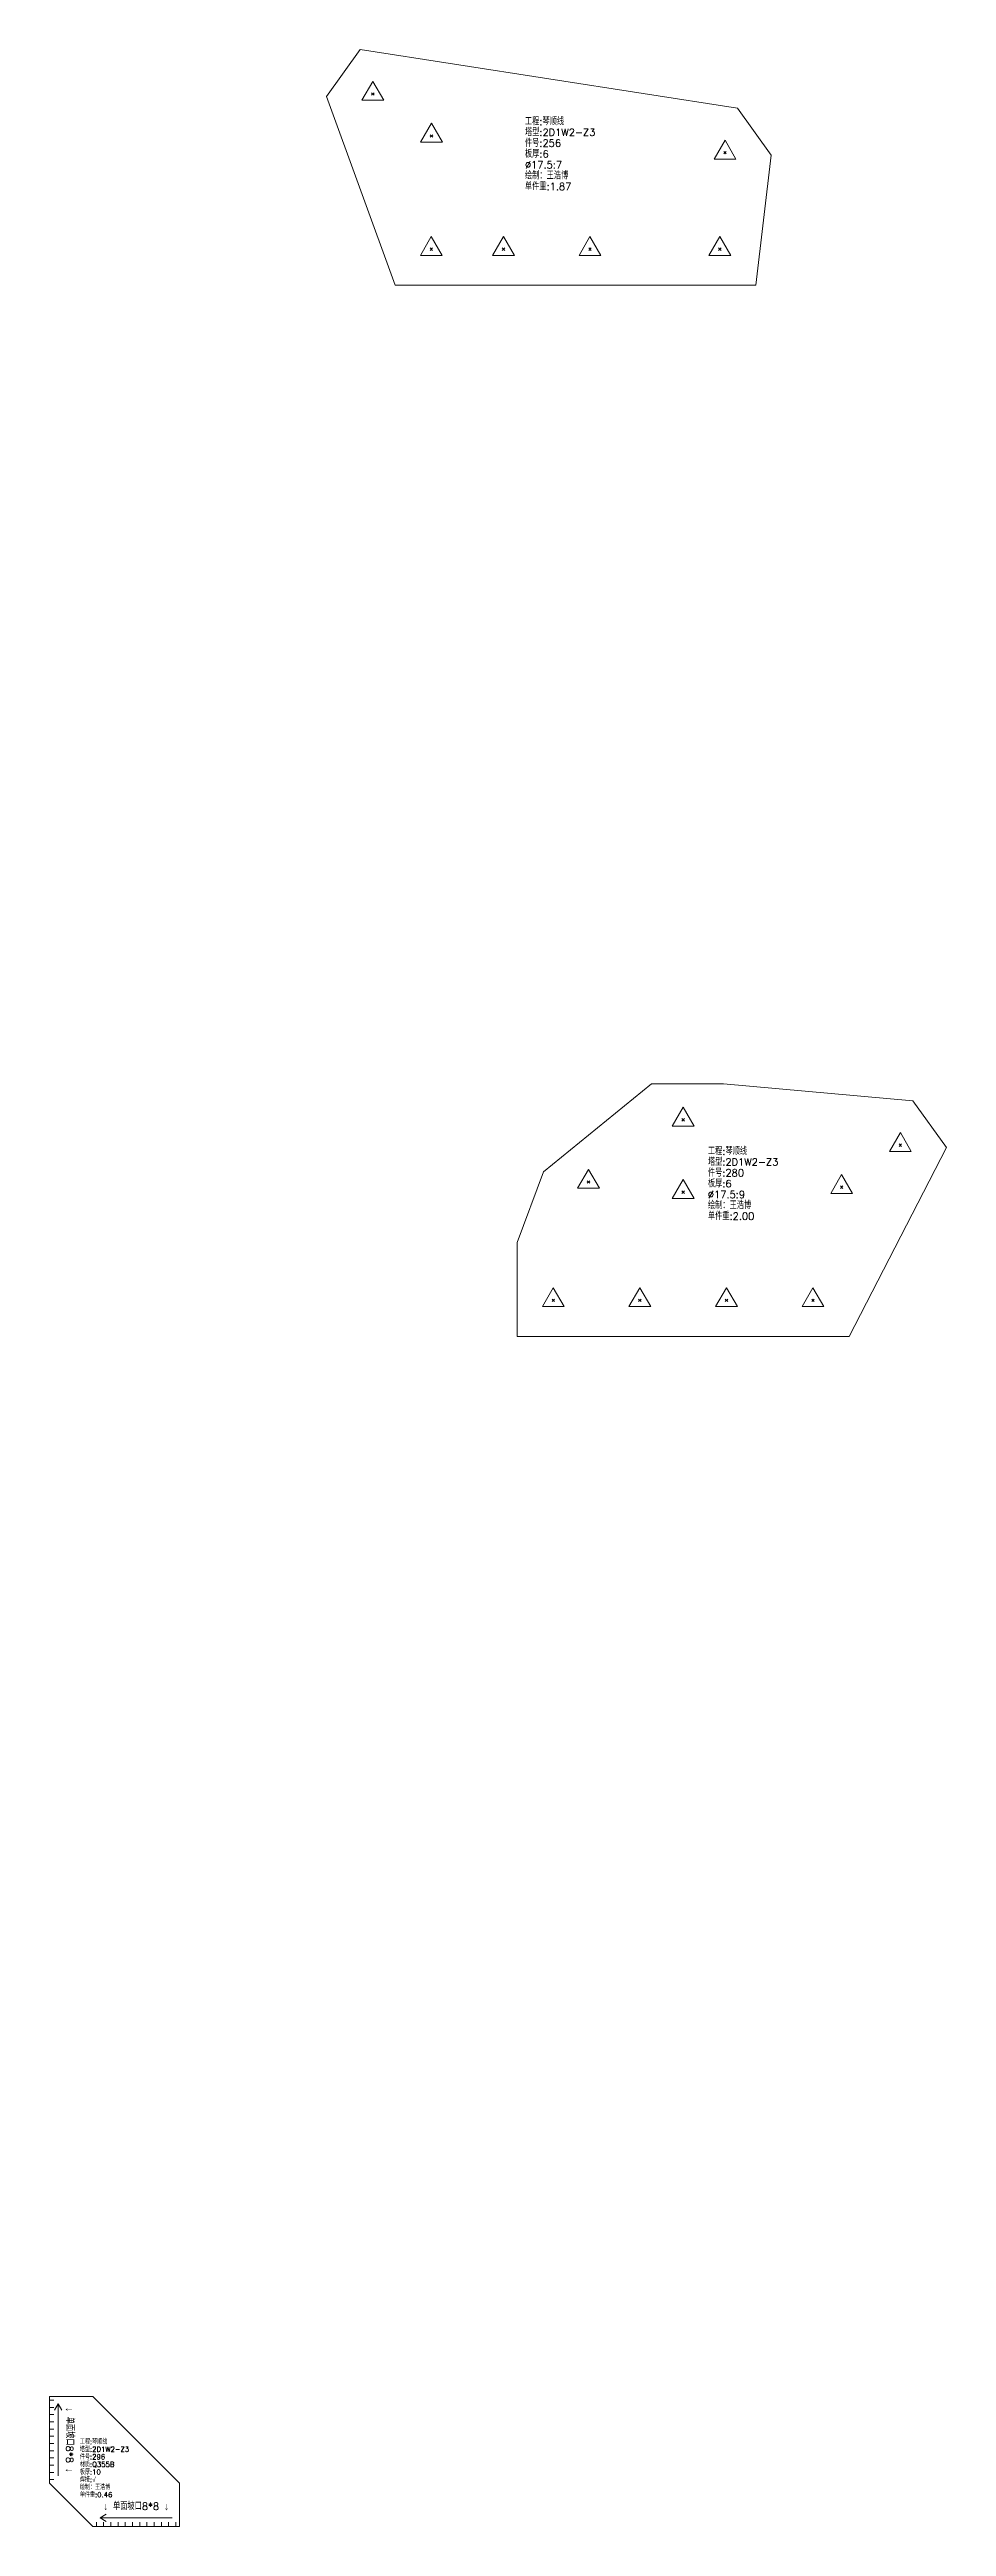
# Model space of a CAD drawing. Extents: x -580 to 8755, y 0 to 14723.
# Drawn here: x 4166 to 4788, y 9368 to 11084 of the extents above; entities that cross this region are included whole.
import ezdxf
from ezdxf.enums import TextEntityAlignment as Align

# ---------------------------------------------------------------- set-up
doc = ezdxf.new("R2010")
doc.units = 0
doc.header["$MEASUREMENT"] = 0
doc.layers.add('1', color=7, linetype='CONTINUOUS', lineweight=25)
doc.styles.get("Standard").update_dxf_attribs({"font": 'simplex.shx', "width": 0.7, "height": 3, "bigfont": 'gbhzfs.shx'})

msp = doc.modelspace()

# ---------------------------------------------------------------- linework, layer by layer
at = {"layer": '1', "color": 7, "linetype": 'Continuous', "lineweight": 18}
for p, q in [((4381.54707, 11084.49984), (4358.29754, 11051.9505)), ((4643.10426, 11043.81317), (4381.54707, 11084.49984)), ((4358.29754, 11051.9505), (4405.80634, 10921.16515)), ((4666.35379, 11011.26383), (4643.10426, 11043.81317)), ((4655.80634, 10921.16515), (4666.35379, 11011.26383)), ((4405.80634, 10921.16515), (4655.80634, 10921.16515)), ((4583.36787, 10367.8968), (4508.54028, 10306.91617)), ((4633.36788, 10367.8968), (4583.36787, 10367.8968)), ((4764.62714, 10356.23149), (4633.36788, 10367.8968)), ((4787.87667, 10323.68215), (4764.62714, 10356.23149)), ((4720.36788, 10192.8968), (4787.87667, 10323.68215)), ((4508.54028, 10306.91617), (4490.36787, 10257.8968)), ((4490.36787, 10257.8968), (4490.36787, 10192.8968)), ((4490.36787, 10192.8968), (4720.36788, 10192.8968)), ((4196.22933, 9458.3882), (4166.22933, 9458.3882)), ((4166.22933, 9458.3882), (4166.22933, 9398.3882)), ((4256.22933, 9398.3882), (4196.22933, 9458.3882)), ((4166.22933, 9398.3882), (4196.22933, 9368.3882)), ((4256.22933, 9368.3882), (4256.22933, 9398.3882)), ((4196.22933, 9368.3882), (4256.22933, 9368.3882))]:
    msp.add_line(p, q, dxfattribs=at)
at = {"layer": '1', "color": 7, "linetype": 'Continuous', "lineweight": 13}
for p, q in [((4390.26565, 11062.44422), (4382.68815, 11049.31922)), ((4389.39065, 11052.81922), (4391.14065, 11054.56922)), ((4391.14065, 11052.81922), (4389.39065, 11054.56922)), ((4397.84315, 11049.31922), (4390.26565, 11062.44422)), ((4382.68815, 11049.31922), (4397.84315, 11049.31922)), ((4430.95232, 11033.38231), (4423.37482, 11020.25731)), ((4423.37482, 11020.25731), (4438.52982, 11020.25731)), ((4430.07732, 11023.75731), (4431.82732, 11025.50731)), ((4431.82732, 11023.75731), (4430.07732, 11025.50731)), ((4438.52982, 11020.25731), (4430.95232, 11033.38231)), ((4634.38568, 11021.75754), (4626.80818, 11008.63254)), ((4641.96318, 11008.63254), (4634.38568, 11021.75754)), ((4626.80818, 11008.63254), (4641.96318, 11008.63254)), ((4633.51068, 11012.13254), (4635.26068, 11013.88254)), ((4635.26068, 11012.13254), (4633.51068, 11013.88254)), ((4430.80634, 10954.91515), (4423.22884, 10941.79015)), ((4438.38384, 10941.79015), (4430.80634, 10954.91515)), ((4480.80634, 10954.91515), (4473.22884, 10941.79015)), ((4488.38384, 10941.79015), (4480.80634, 10954.91515)), ((4540.80634, 10954.91515), (4533.22884, 10941.79015)), ((4548.38384, 10941.79015), (4540.80634, 10954.91515)), ((4630.80634, 10954.91515), (4623.22884, 10941.79015)), ((4638.38384, 10941.79015), (4630.80634, 10954.91515)), ((4423.22884, 10941.79015), (4438.38384, 10941.79015)), ((4429.93134, 10945.29015), (4431.68134, 10947.04015)), ((4431.68134, 10945.29015), (4429.93134, 10947.04015)), ((4473.22884, 10941.79015), (4488.38384, 10941.79015)), ((4479.93134, 10945.29015), (4481.68134, 10947.04015)), ((4481.68134, 10945.29015), (4479.93134, 10947.04015)), ((4533.22884, 10941.79015), (4548.38384, 10941.79015)), ((4539.93134, 10945.29015), (4541.68134, 10947.04015)), ((4541.68134, 10945.29015), (4539.93134, 10947.04015)), ((4623.22884, 10941.79015), (4638.38384, 10941.79015)), ((4629.93134, 10945.29015), (4631.68134, 10947.04015)), ((4631.68134, 10945.29015), (4629.93134, 10947.04015)), ((4605.36787, 10351.6468), (4597.79037, 10338.5218)), ((4612.94538, 10338.5218), (4605.36787, 10351.6468)), ((4597.79037, 10338.5218), (4612.94538, 10338.5218)), ((4604.49287, 10342.0218), (4606.24287, 10343.7718)), ((4606.24287, 10342.0218), (4604.49287, 10343.7718)), ((4755.90855, 10334.17587), (4748.33105, 10321.05087)), ((4763.48605, 10321.05087), (4755.90855, 10334.17587)), ((4748.33105, 10321.05087), (4763.48605, 10321.05087)), ((4755.03355, 10324.55087), (4756.78355, 10326.30087)), ((4756.78355, 10324.55087), (4755.03355, 10326.30087)), ((4539.77496, 10308.63819), (4532.19746, 10295.51319)), ((4538.89996, 10299.01319), (4540.64996, 10300.76319)), ((4540.64996, 10299.01319), (4538.89996, 10300.76319)), ((4547.35246, 10295.51319), (4539.77496, 10308.63819)), ((4605.36787, 10301.6468), (4597.79037, 10288.5218)), ((4612.94538, 10288.5218), (4605.36787, 10301.6468)), ((4715.22189, 10305.11395), (4707.64439, 10291.98895)), ((4714.34689, 10295.48895), (4716.09689, 10297.23895)), ((4716.09689, 10295.48895), (4714.34689, 10297.23895)), ((4722.79939, 10291.98895), (4715.22189, 10305.11395)), ((4532.19746, 10295.51319), (4547.35246, 10295.51319)), ((4597.79037, 10288.5218), (4612.94538, 10288.5218)), ((4604.49287, 10292.0218), (4606.24287, 10293.7718)), ((4606.24287, 10292.0218), (4604.49287, 10293.7718)), ((4707.64439, 10291.98895), (4722.79939, 10291.98895)), ((4515.36787, 10226.6468), (4507.79037, 10213.5218)), ((4507.79037, 10213.5218), (4522.94538, 10213.5218)), ((4514.49287, 10217.0218), (4516.24287, 10218.7718)), ((4516.24287, 10217.0218), (4514.49287, 10218.7718)), ((4522.94538, 10213.5218), (4515.36787, 10226.6468)), ((4575.36787, 10226.6468), (4567.79037, 10213.5218)), ((4567.79037, 10213.5218), (4582.94538, 10213.5218)), ((4574.49287, 10217.0218), (4576.24287, 10218.7718)), ((4576.24287, 10217.0218), (4574.49287, 10218.7718)), ((4582.94538, 10213.5218), (4575.36787, 10226.6468)), ((4635.36788, 10226.6468), (4627.79038, 10213.5218)), ((4627.79038, 10213.5218), (4642.94538, 10213.5218)), ((4634.49288, 10217.0218), (4636.24288, 10218.7718)), ((4636.24288, 10217.0218), (4634.49288, 10218.7718)), ((4642.94538, 10213.5218), (4635.36788, 10226.6468)), ((4695.36788, 10226.6468), (4687.79038, 10213.5218)), ((4687.79038, 10213.5218), (4702.94538, 10213.5218)), ((4694.49288, 10217.0218), (4696.24288, 10218.7718)), ((4696.24288, 10217.0218), (4694.49288, 10218.7718)), ((4702.94538, 10213.5218), (4695.36788, 10226.6468)), ((4166.22933, 9455.8882), (4169.22933, 9455.8882)), ((4166.22933, 9450.8882), (4169.22933, 9450.8882)), ((4166.22933, 9445.8882), (4169.22933, 9445.8882)), ((4166.22933, 9440.8882), (4169.22933, 9440.8882)), ((4169.72933, 9449.05807), (4172.22933, 9453.3882)), ((4172.22933, 9403.3882), (4172.22933, 9453.3882)), ((4174.72933, 9449.05807), (4172.22933, 9453.3882)), ((4166.22933, 9435.8882), (4169.22933, 9435.8882)), ((4166.22933, 9430.8882), (4169.22933, 9430.8882)), ((4166.22933, 9425.8882), (4169.22933, 9425.8882)), ((4166.22933, 9420.8882), (4169.22933, 9420.8882)), ((4166.22933, 9415.8882), (4169.22933, 9415.8882)), ((4166.22933, 9410.8882), (4169.22933, 9410.8882)), ((4166.22933, 9405.8882), (4169.22933, 9405.8882)), ((4166.22933, 9400.8882), (4169.22933, 9400.8882)), ((4198.72933, 9368.3882), (4198.72933, 9371.3882)), ((4205.55946, 9376.8882), (4201.22933, 9374.3882)), ((4251.22933, 9374.3882), (4201.22933, 9374.3882)), ((4205.55946, 9371.8882), (4201.22933, 9374.3882)), ((4203.72933, 9368.3882), (4203.72933, 9371.3882)), ((4208.72933, 9368.3882), (4208.72933, 9371.3882)), ((4213.72933, 9368.3882), (4213.72933, 9371.3882)), ((4218.72933, 9368.3882), (4218.72933, 9371.3882)), ((4223.72933, 9368.3882), (4223.72933, 9371.3882)), ((4228.72933, 9368.3882), (4228.72933, 9371.3882)), ((4233.72933, 9368.3882), (4233.72933, 9371.3882)), ((4238.72933, 9368.3882), (4238.72933, 9371.3882)), ((4243.72933, 9368.3882), (4243.72933, 9371.3882)), ((4248.72933, 9368.3882), (4248.72933, 9371.3882)), ((4253.72933, 9368.3882), (4253.72933, 9371.3882))]:
    msp.add_line(p, q, dxfattribs=at)

# ---------------------------------------------------------------- texts
at = {"layer": '1', "color": 7, "linetype": 'Continuous', "lineweight": 18}
for s, height, p in [('工程:琴顺线', 5, (4495.72993, 11030.64828)), ('件号:256', 5, (4495.72993, 11015.64828)), ('塔型:2D1W2-Z3', 5, (4495.72993, 11023.14828)), ('板厚:6', 5, (4495.72993, 11008.14828)), ('%%c17.5:7', 5, (4495.72993, 11000.64828)), ('绘制：王浩博', 5, (4495.72993, 10993.14828)), ('单件重:1.87', 5, (4495.72993, 10985.64828)), ('塔型:2D1W2-Z3', 5, (4622.52653, 10309.71259)), ('工程:琴顺线', 5, (4622.52653, 10317.21259)), ('件号:280', 5, (4622.52653, 10302.21259)), ('板厚:6', 5, (4622.52653, 10294.71259)), ('绘制：王浩博', 5, (4622.52653, 10279.71259)), ('%%c17.5:9', 5, (4622.52653, 10287.21259)), ('单件重:2.00', 5, (4622.52653, 10272.21259)), ('塔型:2D1W2-Z3', 3.5, (4187.27284, 9419.08425)), ('工程:琴顺线', 3.5, (4187.27284, 9424.33425)), ('材质:Q355B', 3.5, (4187.27284, 9408.58425)), ('件号:296', 3.5, (4187.27284, 9413.83425)), ('板厚:10', 3.5, (4187.27284, 9403.33425)), ('绘制：王浩博', 3.5, (4187.27284, 9392.83425)), ('焊接:√', 3.5, (4187.27284, 9398.08425)), ('单件重:0.46', 3.5, (4187.27284, 9387.58425))]:
    msp.add_text(s, height=height, dxfattribs=at).set_placement(p, align=Align.BOTTOM_LEFT)
msp.add_text('↓ 单面坡口8*8 ↓', height=5, rotation=270, dxfattribs=at).set_placement((4176.22933, 9428.3882), align=Align.BOTTOM_CENTER)
msp.add_text('↓ 单面坡口8*8 ↓', height=5, dxfattribs=at).set_placement((4226.22933, 9378.3882), align=Align.BOTTOM_CENTER)

doc.saveas('drawing.dxf')
